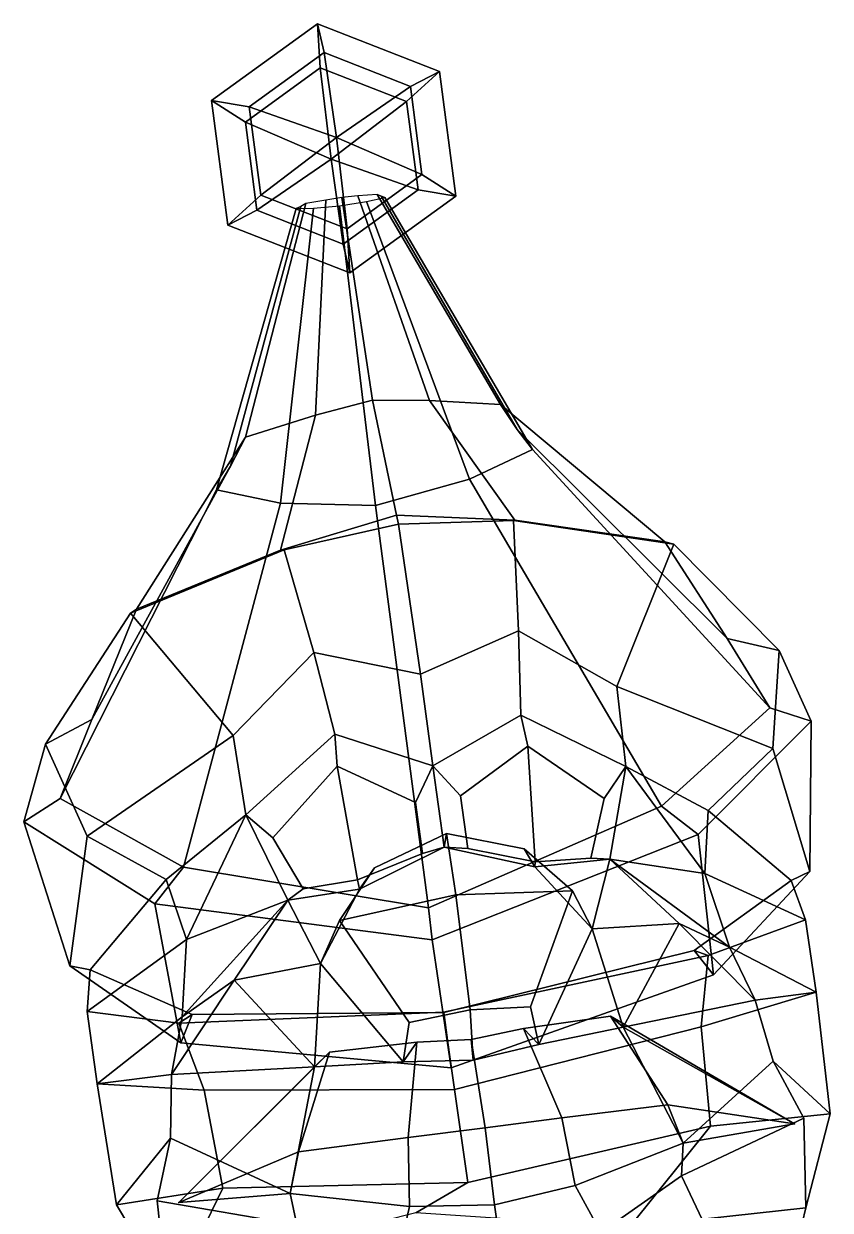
# Model space of a CAD drawing. Extents: x -149 to 137, y -214 to 356.
# Drawn here: x -75.5 to 59.6, y 157.4 to 356.1 of the extents above; entities that cross this region are included whole.
import ezdxf

# ---------------------------------------------------------------- set-up
doc = ezdxf.new("R2010")
doc.units = 0

msp = doc.modelspace()

# ---------------------------------------------------------------- linework, layer by layer
for p in [(53.640415, 171.849304, 60.844357), (-49.475945, 158.706665, 64.258072)]:
    msp.add_point(p)
for points in [[(-37.681694, 342.13443, -28.633127), (-25.150173, 351.229401, -29.710428), (-26.261402, 356.064362, -44.662411), (-43.983677, 343.20224, -43.138874)], [(-38.312103, 339.584686, -57.492233), (-43.983677, 343.20224, -43.138874), (-26.261402, 356.064362, -44.662411), (-25.780582, 348.679626, -58.569534)], [(-10.696839, 345.573792, -29.526472), (-5.821341, 348.066193, -44.402264), (-26.261402, 356.064362, -44.662411), (-25.150173, 351.229401, -29.710428)], [(-11.327251, 343.024017, -58.385578), (-25.780582, 348.679626, -58.569534), (-26.261402, 356.064362, -44.662411), (-5.821341, 348.066193, -44.402264)], [(-23.097836, 337.006958, -22.472252), (-25.150173, 351.229401, -29.710428), (-37.681694, 342.13443, -28.633127)], [(-23.097836, 337.006958, -22.472252), (-10.696839, 345.573792, -29.526472), (-25.150173, 351.229401, -29.710428)], [(-23.989378, 333.401062, -63.28521), (-38.312103, 339.584686, -57.492233), (-25.780582, 348.679626, -58.569534)], [(-23.989378, 333.401062, -63.28521), (-25.780582, 348.679626, -58.569534), (-11.327251, 343.024017, -58.385578)], [(-3.103542, 327.205872, -42.61858), (-9.405484, 328.27359, -57.124329), (-11.327251, 343.024017, -58.385578), (-5.821341, 348.066193, -44.402264)], [(-3.103542, 327.205872, -42.61858), (-5.821341, 348.066193, -44.402264), (-10.696839, 345.573792, -29.526472), (-8.775073, 330.823364, -28.265223)], [(-8.775073, 330.823364, -28.265223), (-10.696839, 345.573792, -29.526472), (-23.097836, 337.006958, -22.472252)], [(-41.265877, 322.341888, -41.355194), (-35.759926, 327.384003, -27.371878), (-37.681694, 342.13443, -28.633127), (-43.983677, 343.20224, -43.138874)], [(-41.265877, 322.341888, -41.355194), (-43.983677, 343.20224, -43.138874), (-38.312103, 339.584686, -57.492233), (-36.390335, 324.834259, -56.230984)], [(-35.759926, 327.384003, -27.371878), (-23.097836, 337.006958, -22.472252), (-37.681694, 342.13443, -28.633127)], [(-9.405484, 328.27359, -57.124329), (-23.989378, 333.401062, -63.28521), (-11.327251, 343.024017, -58.385578)], [(-36.390335, 324.834259, -56.230984), (-38.312103, 339.584686, -57.492233), (-23.989378, 333.401062, -63.28521)], [(-21.306631, 321.728455, -27.187925), (-23.097836, 337.006958, -22.472252), (-35.759926, 327.384003, -27.371878)], [(-21.306631, 321.728455, -27.187925), (-8.775073, 330.823364, -28.265223), (-23.097836, 337.006958, -22.472252)], [(-21.93704, 319.178711, -56.047031), (-36.390335, 324.834259, -56.230984), (-23.989378, 333.401062, -63.28521)], [(-21.93704, 319.178711, -56.047031), (-23.989378, 333.401062, -63.28521), (-9.405484, 328.27359, -57.124329)], [(-20.825815, 314.343781, -41.095051), (-3.103542, 327.205872, -42.61858), (-8.775073, 330.823364, -28.265223), (-21.306631, 321.728455, -27.187925)], [(-20.825815, 314.343781, -41.095051), (-21.93704, 319.178711, -56.047031), (-9.405484, 328.27359, -57.124329), (-3.103542, 327.205872, -42.61858)], [(-20.825815, 314.343781, -41.095051), (-21.306631, 321.728455, -27.187925), (-35.759926, 327.384003, -27.371878), (-41.265877, 322.341888, -41.355194)], [(-28.214369, 325.947357, -35.401539), (-29.05806, 325.483948, -39.81971), (-40.855125, 281.972839, -33.622845), (-38.335812, 286.840485, -20.393391)], [(-24.853861, 326.548462, -33.354141), (-28.214369, 325.947357, -35.401539), (-38.335812, 286.840485, -20.393391), (-26.57378, 290.547028, -14.31918)], [(-22.153147, 326.9935, -32.183765), (-24.853861, 326.548462, -33.354141), (-26.57378, 290.547028, -14.31918), (-17.068312, 293.046783, -10.861717)], [(-18.056488, 326.31842, -47.276138), (-0.77601, 279.828644, -56.185753), (-16.537058, 275.404633, -62.73595), (-22.543039, 325.557556, -49.489441)], [(-22.153147, 326.9935, -32.183765), (-17.068312, 293.046783, -10.861717), (-7.485556, 292.979919, -14.951104), (-19.509159, 327.229675, -33.531078)], [(-19.509159, 327.229675, -33.531078), (-7.485556, 292.979919, -14.951104), (4.408905, 292.288513, -21.808474), (-16.24585, 327.472809, -35.797764)], [(-15.002303, 326.988342, -43.871445), (9.742379, 284.754272, -46.036621), (-0.77601, 279.828644, -56.185753), (-18.056488, 326.31842, -47.276138)], [(-16.24585, 327.472809, -35.797764), (4.408905, 292.288513, -21.808474), (7.200989, 288.097809, -35.213764), (-15.602347, 327.198944, -40.265167)], [(-15.602347, 327.198944, -40.265167), (7.200989, 288.097809, -35.213764), (9.742379, 284.754272, -46.036621), (-15.002303, 326.988342, -43.871445)], [(-29.05806, 325.483948, -39.81971), (-29.819582, 325.099823, -43.380913), (-43.176476, 278.009521, -44.284718), (-40.855125, 281.972839, -33.622845)], [(-29.819582, 325.099823, -43.380913), (-26.923244, 325.188324, -46.982601), (-32.443001, 275.792511, -55.137402), (-43.176476, 278.009521, -44.284718)], [(-20.825815, 314.343781, -41.095051), (-41.265877, 322.341888, -41.355194), (-36.390335, 324.834259, -56.230984), (-21.93704, 319.178711, -56.047031)], [(-26.923244, 325.188324, -46.982601), (-22.543039, 325.557556, -49.489441), (-16.537058, 275.404633, -62.73595), (-32.443001, 275.792511, -55.137402)], [(-13.018147, 273.786713, 36.476055), (-17.068312, 293.046783, -10.861717), (-26.57378, 290.547028, -14.31918), (-32.42989, 267.937531, 30.49052)], [(-13.018147, 273.786713, 36.476055), (6.80789, 272.938568, 29.191536), (-7.485556, 292.979919, -14.951104), (-17.068312, 293.046783, -10.861717)], [(31.951849, 269.313904, 17.321665), (4.408905, 292.288513, -21.808474), (-7.485556, 292.979919, -14.951104), (6.80789, 272.938568, 29.191536)], [(42.384705, 253.139343, -5.249892), (7.200989, 288.097809, -35.213764), (4.408905, 292.288513, -21.808474), (31.951849, 269.313904, 17.321665)], [(-56.580986, 258.029968, 20.252583), (-32.42989, 267.937531, 30.49052), (-26.57378, 290.547028, -14.31918), (-38.335812, 286.840485, -20.393391)], [(49.536198, 241.508606, -25.034182), (9.742379, 284.754272, -46.036621), (7.200989, 288.097809, -35.213764), (42.384705, 253.139343, -5.249892)], [(-64.074432, 239.570648, -1.725515), (-56.580986, 258.029968, 20.252583), (-38.335812, 286.840485, -20.393391), (-40.855125, 281.972839, -33.622845)], [(31.357485, 225.029053, -40.804592), (-0.77601, 279.828644, -56.185753), (9.742379, 284.754272, -46.036621), (49.536198, 241.508606, -25.034182)], [(-69.355484, 226.355316, -21.098219), (-64.074432, 239.570648, -1.725515), (-40.855125, 281.972839, -33.622845), (-43.176476, 278.009521, -44.284718)], [(-7.660535, 208.017181, -54.899303), (-16.537058, 275.404633, -62.73595), (-0.77601, 279.828644, -56.185753), (31.357485, 225.029053, -40.804592)], [(-48.69368, 214.826172, -38.154465), (-69.355484, 226.355316, -21.098219), (-43.176476, 278.009521, -44.284718), (-32.443001, 275.792511, -55.137402)], [(-7.660535, 208.017181, -54.899303), (-48.69368, 214.826172, -38.154465), (-32.443001, 275.792511, -55.137402), (-16.537058, 275.404633, -62.73595)], [(-12.668403, 272.248657, 41.119061), (-13.018147, 273.786713, 36.476055), (-32.42989, 267.937531, 30.49052), (-31.862755, 267.962036, 35.8745)], [(-9.006765, 247.140259, 55.058094), (-12.668403, 272.248657, 41.119061), (-31.862755, 267.962036, 35.8745), (-26.881735, 250.773743, 48.353394)], [(-12.668403, 272.248657, 41.119061), (6.60435, 272.864838, 34.601028), (6.80789, 272.938568, 29.191536), (-13.018147, 273.786713, 36.476055)], [(-9.006765, 247.140259, 55.058094), (7.414268, 254.434448, 47.615208), (6.60435, 272.864838, 34.601028), (-12.668403, 272.248657, 41.119061)], [(6.60435, 272.864838, 34.601028), (33.426121, 268.944916, 22.582729), (31.951849, 269.313904, 17.321665), (6.80789, 272.938568, 29.191536)], [(7.414268, 254.434448, 47.615208), (23.896626, 245.069702, 39.963673), (33.426121, 268.944916, 22.582729), (6.60435, 272.864838, 34.601028)], [(23.896626, 245.069702, 39.963673), (50.023785, 234.684753, 24.915201), (51.103024, 251.103882, -2.574528), (33.426121, 268.944916, 22.582729)], [(33.426121, 268.944916, 22.582729), (51.103024, 251.103882, -2.574528), (42.384705, 253.139343, -5.249892), (31.951849, 269.313904, 17.321665)], [(-26.881735, 250.773743, 48.353394), (-31.862755, 267.962036, 35.8745), (-57.570148, 257.347015, 25.595201), (-40.387463, 236.876373, 42.09182)], [(-31.862755, 267.962036, 35.8745), (-32.42989, 267.937531, 30.49052), (-56.580986, 258.029968, 20.252583), (-57.570148, 257.347015, 25.595201)], [(-57.570148, 257.347015, 25.595201), (-56.580986, 258.029968, 20.252583), (-64.074432, 239.570648, -1.725515), (-71.811409, 235.437866, 1.494609)], [(-40.387463, 236.876373, 42.09182), (-57.570148, 257.347015, 25.595201), (-71.811409, 235.437866, 1.494609), (-64.865799, 220.041534, 28.718672)], [(-9.006765, 247.140259, 55.058094), (-6.957607, 231.813477, 57.948448), (7.821703, 240.29715, 53.288166), (7.414268, 254.434448, 47.615208)], [(7.414268, 254.434448, 47.615208), (7.821703, 240.29715, 53.288166), (25.419968, 231.713623, 43.47644), (23.896626, 245.069702, 39.963673)], [(51.103024, 251.103882, -2.574528), (56.420254, 239.266449, -25.418745), (49.536198, 241.508606, -25.034182), (42.384705, 253.139343, -5.249892)], [(-26.881735, 250.773743, 48.353394), (-40.387463, 236.876373, 42.09182), (-38.28371, 223.594299, 45.585381), (-23.366554, 237.094757, 54.077431)], [(-9.006765, 247.140259, 55.058094), (-26.881735, 250.773743, 48.353394), (-23.366554, 237.094757, 54.077431), (-6.957607, 231.813477, 57.948448)], [(50.023785, 234.684753, 24.915201), (56.212833, 214.132874, -6.598631), (56.420254, 239.266449, -25.418745), (51.103024, 251.103882, -2.574528)], [(39.186722, 224.354553, 28.445875), (50.023785, 234.684753, 24.915201), (23.896626, 245.069702, 39.963673), (25.419968, 231.713623, 43.47644)], [(56.420254, 239.266449, -25.418745), (37.487648, 220.29834, -42.291889), (31.357485, 225.029053, -40.804592), (49.536198, 241.508606, -25.034182)], [(-71.811409, 235.437866, 1.494609), (-64.074432, 239.570648, -1.725515), (-69.355484, 226.355316, -21.098219), (-75.468086, 222.456665, -21.052523)], [(8.965324, 235.115997, 52.442741), (7.821703, 240.29715, 53.288166), (-6.957607, 231.813477, 57.948448), (-2.288801, 226.80835, 56.674595)], [(8.965324, 235.115997, 52.442741), (21.768887, 226.326813, 42.205544), (25.419968, 231.713623, 43.47644), (7.821703, 240.29715, 53.288166)], [(56.212833, 214.132874, -6.598631), (40.069134, 196.800293, -27.502636), (37.487648, 220.29834, -42.291889), (56.420254, 239.266449, -25.418745)], [(-51.580032, 212.785919, 31.45075), (-38.28371, 223.594299, 45.585381), (-40.387463, 236.876373, 42.09182), (-64.865799, 220.041534, 28.718672)], [(-22.968136, 231.775116, 53.518234), (-23.366554, 237.094757, 54.077431), (-38.28371, 223.594299, 45.585381), (-33.710506, 219.768433, 46.495598)], [(-22.968136, 231.775116, 53.518234), (-9.831228, 225.685303, 56.78001), (-6.957607, 231.813477, 57.948448), (-23.366554, 237.094757, 54.077431)], [(-64.865799, 220.041534, 28.718672), (-71.811409, 235.437866, 1.494609), (-75.468086, 222.456665, -21.052523), (-67.7453, 198.333801, -2.494941)], [(-2.288801, 226.80835, 56.674595), (-1.047909, 217.949768, 60.05238), (10.193736, 215.755615, 55.137829), (8.965324, 235.115997, 52.442741)], [(10.193736, 215.755615, 55.137829), (19.544176, 216.339233, 48.490902), (21.768887, 226.326813, 42.205544), (8.965324, 235.115997, 52.442741)], [(50.023785, 234.684753, 24.915201), (39.186722, 224.354553, 28.445875), (53.078403, 212.633606, -6.340094), (56.212833, 214.132874, -6.598631)], [(-19.531517, 212.723267, 56.576584), (-22.968136, 231.775116, 53.518234), (-33.710506, 219.768433, 46.495598), (-28.665218, 211.191284, 51.713306)], [(-9.831228, 225.685303, 56.78001), (-22.968136, 231.775116, 53.518234), (-19.531517, 212.723267, 56.576584), (-8.640907, 217.148621, 59.869564)], [(-8.640907, 217.148621, 59.869564), (-5.054235, 218.1698, 62.915051), (-6.957607, 231.813477, 57.948448), (-9.831228, 225.685303, 56.78001)], [(-1.047909, 217.949768, 60.05238), (-2.288801, 226.80835, 56.674595), (-6.957607, 231.813477, 57.948448), (-5.054235, 218.1698, 62.915051)], [(19.544176, 216.339233, 48.490902), (22.689453, 216.191437, 51.449116), (25.419968, 231.713623, 43.47644), (21.768887, 226.326813, 42.205544)], [(22.689453, 216.191437, 51.449116), (38.647709, 213.771484, 31.524279), (25.419968, 231.713623, 43.47644)], [(38.647709, 213.771484, 31.524279), (39.186722, 224.354553, 28.445875), (25.419968, 231.713623, 43.47644)], [(-75.468086, 222.456665, -21.052523), (-69.355484, 226.355316, -21.098219), (-48.69368, 214.826172, -38.154465), (-53.52631, 208.698181, -39.278831)], [(37.487648, 220.29834, -42.291889), (-7.052585, 202.673889, -57.106808), (-7.660535, 208.017181, -54.899303), (31.357485, 225.029053, -40.804592)], [(-48.20731, 202.701416, 34.399654), (-38.28371, 223.594299, 45.585381), (-51.580032, 212.785919, 31.45075)], [(-31.238087, 209.318115, 53.234413), (-38.28371, 223.594299, 45.585381), (-48.20731, 202.701416, 34.399654)], [(-28.665218, 211.191284, 51.713306), (-33.710506, 219.768433, 46.495598), (-38.28371, 223.594299, 45.585381), (-31.238087, 209.318115, 53.234413)], [(39.186722, 224.354553, 28.445875), (38.647709, 213.771484, 31.524279), (55.5201, 206.026062, -3.858748), (53.078403, 212.633606, -6.340094)], [(-67.7453, 198.333801, -2.494941), (-75.468086, 222.456665, -21.052523), (-53.52631, 208.698181, -39.278831), (-49.169495, 185.426392, -24.548351)], [(-64.865799, 220.041534, 28.718672), (-67.7453, 198.333801, -2.494941), (-64.325226, 197.669922, -2.453393), (-51.580032, 212.785919, 31.45075)], [(-3.074287, 210.189026, 84.124451), (-4.617066, 220.490234, 77.181717), (-16.683535, 214.715576, 75.048431), (-22.581161, 205.904053, 78.574226)], [(-4.617066, 220.490234, 77.181717), (-5.054235, 218.1698, 62.915051), (-19.213373, 211.180756, 59.24593), (-16.683535, 214.715576, 75.048431)], [(40.069134, 196.800293, -27.502636), (-3.85616, 181.225037, -43.131039), (-7.052585, 202.673889, -57.106808), (37.487648, 220.29834, -42.291889)], [(-4.617066, 220.490234, 77.181717), (8.34613, 217.905731, 74.21981), (10.134623, 214.921295, 58.274353), (-5.054235, 218.1698, 62.915051)], [(-3.074287, 210.189026, 84.124451), (16.480024, 210.882599, 77.28109), (8.34613, 217.905731, 74.21981), (-4.617066, 220.490234, 77.181717)], [(-19.531517, 212.723267, 56.576584), (-19.213373, 211.180756, 59.24593), (-5.054235, 218.1698, 62.915051), (-8.640907, 217.148621, 59.869564)], [(10.193736, 215.755615, 55.137829), (-1.047909, 217.949768, 60.05238), (-5.054235, 218.1698, 62.915051), (10.134623, 214.921295, 58.274353)], [(16.480024, 210.882599, 77.28109), (19.77895, 204.493713, 60.904606), (10.134623, 214.921295, 58.274353), (8.34613, 217.905731, 74.21981)], [(-53.52631, 208.698181, -39.278831), (-48.69368, 214.826172, -38.154465), (-7.660535, 208.017181, -54.899303), (-7.052585, 202.673889, -57.106808)], [(-22.581161, 205.904053, 78.574226), (-16.683535, 214.715576, 75.048431), (-19.213373, 211.180756, 59.24593), (-25.744951, 198.691467, 62.411694)], [(10.193736, 215.755615, 55.137829), (10.134623, 214.921295, 58.274353), (22.689453, 216.191437, 51.449116), (19.544176, 216.339233, 48.490902)], [(19.77895, 204.493713, 60.904606), (22.689453, 216.191437, 51.449116), (10.134623, 214.921295, 58.274353)], [(34.305492, 205.432617, 57.525608), (22.689453, 216.191437, 51.449116), (19.77895, 204.493713, 60.904606)], [(34.305492, 205.432617, 57.525608), (42.77877, 201.472107, 34.562763), (22.689453, 216.191437, 51.449116)], [(42.77877, 201.472107, 34.562763), (38.647709, 213.771484, 31.524279), (22.689453, 216.191437, 51.449116)], [(-51.580032, 212.785919, 31.45075), (-64.325226, 197.669922, -2.453393), (-64.866592, 190.68222, 0.12671), (-48.20731, 202.701416, 34.399654)], [(-19.531517, 212.723267, 56.576584), (-28.665218, 211.191284, 51.713306), (-31.238087, 209.318115, 53.234413), (-19.213373, 211.180756, 59.24593)], [(56.212833, 214.132874, -6.598631), (53.078403, 212.633606, -6.340094), (36.845654, 200.909973, -30.258188), (40.069134, 196.800293, -27.502636)], [(55.5201, 206.026062, -3.858748), (39.194271, 200.048096, -33.084148), (36.845654, 200.909973, -30.258188), (53.078403, 212.633606, -6.340094)], [(38.647709, 213.771484, 31.524279), (42.77877, 201.472107, 34.562763), (57.264259, 193.91571, 1.538065), (55.5201, 206.026062, -3.858748)], [(-25.744951, 198.691467, 62.411694), (-19.213373, 211.180756, 59.24593), (-31.238087, 209.318115, 53.234413)], [(-0.665364, 190.961121, 82.862968), (9.453485, 191.445068, 77.333694), (16.480024, 210.882599, 77.28109), (-3.074287, 210.189026, 84.124451)], [(9.453485, 191.445068, 77.333694), (10.811986, 185.142883, 65.673866), (19.77895, 204.493713, 60.904606), (16.480024, 210.882599, 77.28109)], [(-49.169495, 185.426392, -24.548351), (-53.52631, 208.698181, -39.278831), (-7.052585, 202.673889, -57.106808), (-3.85616, 181.225037, -43.131039)], [(-48.917992, 189.784912, 37.598431), (-31.238087, 209.318115, 53.234413), (-48.20731, 202.701416, 34.399654)], [(-40.231457, 195.932495, 59.993187), (-31.238087, 209.318115, 53.234413), (-48.917992, 189.784912, 37.598431)], [(-40.231457, 195.932495, 59.993187), (-25.744951, 198.691467, 62.411694), (-31.238087, 209.318115, 53.234413)], [(-0.665364, 190.961121, 82.862968), (-3.074287, 210.189026, 84.124451), (-22.581161, 205.904053, 78.574226), (-10.920376, 188.848328, 78.008179)], [(-10.920376, 188.848328, 78.008179), (-22.581161, 205.904053, 78.574226), (-25.744951, 198.691467, 62.411694), (-11.924649, 182.244965, 66.426575)], [(24.971817, 188.021667, 58.827099), (34.305492, 205.432617, 57.525608), (19.77895, 204.493713, 60.904606)], [(24.971817, 188.021667, 58.827099), (47.061943, 192.580963, 36.296925), (34.305492, 205.432617, 57.525608)], [(47.061943, 192.580963, 36.296925), (42.77877, 201.472107, 34.562763), (34.305492, 205.432617, 57.525608)], [(57.264259, 193.91571, 1.538065), (38.000122, 188.103729, -31.514654), (39.194271, 200.048096, -33.084148), (55.5201, 206.026062, -3.858748)], [(-48.20731, 202.701416, 34.399654), (-64.866592, 190.68222, 0.12671), (-63.165627, 178.566345, 5.524952), (-48.917992, 189.784912, 37.598431)], [(10.811986, 185.142883, 65.673866), (24.971817, 188.021667, 58.827099), (19.77895, 204.493713, 60.904606)], [(39.194271, 200.048096, -33.084148), (-5.143933, 190.533997, -46.190891), (-5.104822, 190.489929, -45.179256), (36.845654, 200.909973, -30.258188)], [(40.069134, 196.800293, -27.502636), (36.845654, 200.909973, -30.258188), (-5.104822, 190.489929, -45.179256), (-3.85616, 181.225037, -43.131039)], [(42.77877, 201.472107, 34.562763), (47.061943, 192.580963, 36.296925), (57.264259, 193.91571, 1.538065)], [(-26.768696, 181.427094, 60.539993), (-25.744951, 198.691467, 62.411694), (-40.231457, 195.932495, 59.993187)], [(-11.924649, 182.244965, 66.426575), (-25.744951, 198.691467, 62.411694), (-26.768696, 181.427094, 60.539993)], [(38.000122, 188.103729, -31.514654), (-3.332313, 177.585297, -41.319824), (-5.143933, 190.533997, -46.190891), (39.194271, 200.048096, -33.084148)], [(-67.7453, 198.333801, -2.494941), (-49.169495, 185.426392, -24.548351), (-47.264988, 190.189697, -27.473665), (-64.325226, 197.669922, -2.453393)], [(-64.866592, 190.68222, 0.12671), (-64.325226, 197.669922, -2.453393), (-47.264988, 190.189697, -27.473665), (-49.501507, 188.743378, -30.147833)], [(-50.714481, 180.118896, 39.533859), (-40.231457, 195.932495, 59.993187), (-48.917992, 189.784912, 37.598431)], [(-26.768696, 181.427094, 60.539993), (-40.231457, 195.932495, 59.993187), (-50.714481, 180.118896, 39.533859)], [(59.645699, 173.519714, 8.243686), (39.562607, 171.474426, -24.187868), (38.000122, 188.103729, -31.514654), (57.264259, 193.91571, 1.538065)], [(50.080917, 182.340454, 39.141453), (59.645699, 173.519714, 8.243686), (57.264259, 193.91571, 1.538065), (47.061943, 192.580963, 36.296925)], [(-0.665364, 190.961121, 82.862968), (-10.920376, 188.848328, 78.008179), (-11.924649, 182.244965, 66.426575), (-0.192424, 182.507324, 72.474335)], [(-0.665364, 190.961121, 82.862968), (-0.192424, 182.507324, 72.474335), (10.811986, 185.142883, 65.673866), (9.453485, 191.445068, 77.333694)], [(50.080917, 182.340454, 39.141453), (47.061943, 192.580963, 36.296925), (24.971817, 188.021667, 58.827099), (34.999069, 168.602264, 70.389862)], [(-63.165627, 178.566345, 5.524952), (-64.866592, 190.68222, 0.12671), (-49.501507, 188.743378, -30.147833), (-45.25309, 177.492737, -28.758516)], [(-48.917992, 189.784912, 37.598431), (-63.165627, 178.566345, 5.524952), (-50.714481, 180.118896, 39.533859)], [(-49.501507, 188.743378, -30.147833), (-47.264988, 190.189697, -27.473665), (-5.104822, 190.489929, -45.179256), (-5.143933, 190.533997, -46.190891)], [(-45.25309, 177.492737, -28.758516), (-49.501507, 188.743378, -30.147833), (-5.143933, 190.533997, -46.190891), (-3.332313, 177.585297, -41.319824)], [(-49.169495, 185.426392, -24.548351), (-3.85616, 181.225037, -43.131039), (-5.104822, 190.489929, -45.179256), (-47.264988, 190.189697, -27.473665)], [(8.274021, 187.799622, 73.470551), (14.678748, 172.840576, 88.663696), (32.450382, 175.065857, 79.130516), (22.811354, 189.879089, 72.809433)], [(22.811354, 189.879089, 72.809433), (24.971817, 188.021667, 58.827099), (10.811986, 185.142883, 65.673866), (8.274021, 187.799622, 73.470551)], [(32.450382, 175.065857, 79.130516), (53.640415, 171.849304, 60.844357), (22.811354, 189.879089, 72.809433)], [(22.811354, 189.879089, 72.809433), (53.640415, 171.849304, 60.844357), (24.971817, 188.021667, 58.827099)], [(39.562607, 171.474426, -24.187868), (-1.065837, 162.040588, -32.704002), (-3.332313, 177.585297, -41.319824), (38.000122, 188.103729, -31.514654)], [(14.678748, 172.840576, 88.663696), (8.274021, 187.799622, 73.470551), (-0.494113, 185.992676, 76.779671), (1.825519, 171.175598, 89.802559)], [(-0.494113, 185.992676, 76.779671), (8.274021, 187.799622, 73.470551), (10.811986, 185.142883, 65.673866), (-0.192424, 182.507324, 72.474335)], [(53.640415, 171.849304, 60.844357), (34.999069, 168.602264, 70.389862), (24.971817, 188.021667, 58.827099)], [(-9.63147, 185.517517, 74.063324), (-24.237284, 183.882507, 74.367004), (-29.424658, 167.179596, 81.178917), (-11.080842, 169.557373, 89.516479)], [(-24.237284, 183.882507, 74.367004), (-9.63147, 185.517517, 74.063324), (-11.924649, 182.244965, 66.426575), (-26.768696, 181.427094, 60.539993)], [(-0.494113, 185.992676, 76.779671), (-0.192424, 182.507324, 72.474335), (-11.924649, 182.244965, 66.426575), (-9.63147, 185.517517, 74.063324)], [(-11.080842, 169.557373, 89.516479), (1.825519, 171.175598, 89.802559), (-0.494113, 185.992676, 76.779671), (-9.63147, 185.517517, 74.063324)], [(-29.424658, 167.179596, 81.178917), (-24.237284, 183.882507, 74.367004), (-49.475945, 158.706665, 64.258072)], [(-24.237284, 183.882507, 74.367004), (-26.768696, 181.427094, 60.539993), (-49.475945, 158.706665, 64.258072)], [(-50.879509, 169.472595, 42.483795), (-30.835779, 160.211304, 72.569351), (-26.768696, 181.427094, 60.539993), (-50.714481, 180.118896, 39.533859)], [(-49.475945, 158.706665, 64.258072), (-26.768696, 181.427094, 60.539993), (-30.835779, 160.211304, 72.569351)], [(50.080917, 182.340454, 39.141453), (34.999069, 168.602264, 70.389862), (34.742367, 163.158936, 62.493526), (55.2421, 172.804749, 44.893772)], [(55.540085, 157.812531, 16.568977), (59.645699, 173.519714, 8.243686), (50.080917, 182.340454, 39.141453), (55.2421, 172.804749, 44.893772)], [(-50.879509, 169.472595, 42.483795), (-50.714481, 180.118896, 39.533859), (-63.165627, 178.566345, 5.524952), (-59.918949, 158.28064, 12.201929)], [(-59.918949, 158.28064, 12.201929), (-63.165627, 178.566345, 5.524952), (-45.25309, 177.492737, -28.758516), (-42.118744, 161.063721, -21.483767)], [(-42.118744, 161.063721, -21.483767), (-45.25309, 177.492737, -28.758516), (-3.332313, 177.585297, -41.319824), (-1.065837, 162.040588, -32.704002)], [(14.678748, 172.840576, 88.663696), (16.885857, 161.553497, 81.361115), (34.999069, 168.602264, 70.389862), (32.450382, 175.065857, 79.130516)], [(34.999069, 168.602264, 70.389862), (53.640415, 171.849304, 60.844357), (32.450382, 175.065857, 79.130516)], [(55.540085, 157.812531, 16.568977), (26.019169, 154.550995, 8.360332), (39.562607, 171.474426, -24.187868), (59.645699, 173.519714, 8.243686)], [(1.825519, 171.175598, 89.802559), (-11.080842, 169.557373, 89.516479), (-10.859841, 158.017181, 82.279648), (3.400343, 158.313904, 87.855492)], [(26.019169, 154.550995, 8.360332), (-9.78468, 156.968262, -10.542089), (-1.065837, 162.040588, -32.704002), (39.562607, 171.474426, -24.187868)], [(1.825519, 171.175598, 89.802559), (3.400343, 158.313904, 87.855492), (16.885857, 161.553497, 81.361115), (14.678748, 172.840576, 88.663696)], [(34.742367, 163.158936, 62.493526), (49.418957, 132.110352, 39.7701), (55.540085, 157.812531, 16.568977), (55.2421, 172.804749, 44.893772)], [(-51.475811, 144.172852, 20.11179), (-53.101048, 158.995911, 48.480522), (-50.879509, 169.472595, 42.483795), (-59.918949, 158.28064, 12.201929)], [(-50.879509, 169.472595, 42.483795), (-53.101048, 158.995911, 48.480522), (-29.737837, 154.940643, 64.628174), (-30.835779, 160.211304, 72.569351)], [(-11.080842, 169.557373, 89.516479), (-29.424658, 167.179596, 81.178917), (-30.835779, 160.211304, 72.569351), (-10.859841, 158.017181, 82.279648)], [(-30.835779, 160.211304, 72.569351), (-29.424658, 167.179596, 81.178917), (-49.475945, 158.706665, 64.258072)], [(21.235703, 153.68869, 85.519745), (34.742367, 163.158936, 62.493526), (34.999069, 168.602264, 70.389862), (16.885857, 161.553497, 81.361115)], [(29.483265, 112.168213, 77.755455), (49.418957, 132.110352, 39.7701), (34.742367, 163.158936, 62.493526), (21.235703, 153.68869, 85.519745)], [(-51.475811, 144.172852, 20.11179), (-59.918949, 158.28064, 12.201929), (-42.118744, 161.063721, -21.483767), (-48.917171, 147.105164, 8.259896)], [(-48.917171, 147.105164, 8.259896), (-42.118744, 161.063721, -21.483767), (-1.065837, 162.040588, -32.704002), (-9.78468, 156.968262, -10.542089)], [(5.297358, 145.110565, 94.325317), (21.235703, 153.68869, 85.519745), (16.885857, 161.553497, 81.361115), (3.400343, 158.313904, 87.855492)], [(-29.737837, 154.940643, 64.628174), (-53.101048, 158.995911, 48.480522), (-51.475811, 144.172852, 20.11179), (-37.613323, 121.0177, 42.65134)], [(-12.820107, 149.348114, 86.647179), (-10.859841, 158.017181, 82.279648), (-30.835779, 160.211304, 72.569351), (-29.737837, 154.940643, 64.628174)], [(5.297358, 145.110565, 94.325317), (3.400343, 158.313904, 87.855492), (-10.859841, 158.017181, 82.279648), (-12.820107, 149.348114, 86.647179)], [(49.418957, 132.110352, 39.7701), (18.299456, 137.267578, 33.046604), (26.019169, 154.550995, 8.360332), (55.540085, 157.812531, 16.568977)]]:
    msp.add_3dface(points)

doc.saveas('drawing.dxf')
